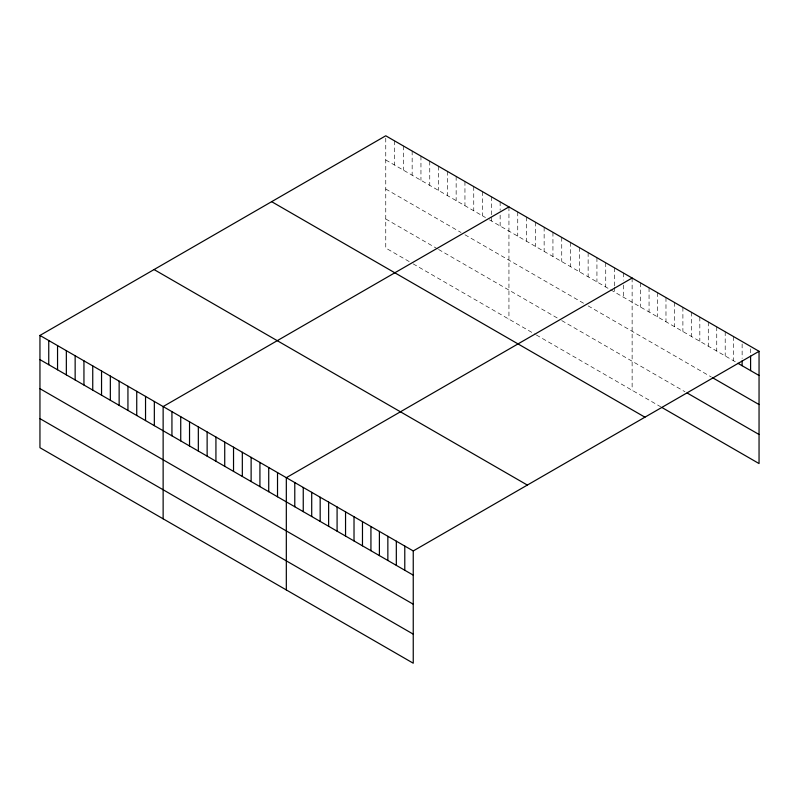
<?xml version="1.0" encoding="UTF-8"?>
<svg xmlns="http://www.w3.org/2000/svg" width="799" height="799" viewBox="0 0 799 799"><rect width="100%" height="100%" fill="white"/><g stroke="black" fill="none" stroke-linecap="round" stroke-linejoin="round"><path stroke-width="0.6" stroke-dasharray="4 3" d="M385.757 159.97L485.482 217.548M489.387 219.805L609.647 289.228M610.626 289.797L736.838 362.666M385.757 189.033L461.043 232.499M464.948 234.756L584.229 303.62M588.134 305.877L711.46 377.078M385.757 218.986L437.572 248.898M438.551 249.458L557.832 318.322M561.737 320.579L685.013 391.76M409.218 261.593L385.757 248.05L385.757 135.79M413.133 263.85L535.34 334.411M536.319 334.971L660.683 406.771M750.591 348.833L750.591 353.677M742.131 343.95L742.131 358.461M733.662 336.649L733.662 360.828M725.202 331.765L725.202 355.945M716.743 326.881L716.743 351.061M708.284 321.997L708.284 346.177M699.824 317.103L699.824 341.293M691.355 312.219L691.355 336.409M682.895 307.335L682.895 331.525M674.436 302.451L674.436 326.641M665.976 297.568L665.976 321.757M657.517 292.684L657.517 316.863M649.058 287.8L649.058 311.98M640.588 282.916L640.588 307.096M632.129 278.032L632.129 390.292M623.33 272.948L623.33 280.199M623.33 285.043L623.33 297.128M614.531 267.865L614.531 286.002M614.531 287.211L614.531 292.054M605.732 262.791L605.732 286.971M596.933 257.707L596.933 281.887M588.134 252.624L588.134 276.814M579.335 247.55L579.335 271.73M570.536 242.467L570.536 266.656M561.737 237.383L561.737 261.573M552.938 232.309L552.938 256.489M544.139 227.226L544.139 251.415M535.34 222.142L535.34 246.332M526.541 217.068L526.541 241.248M517.742 211.985L517.742 236.174M508.943 206.911L508.943 319.171M500.144 201.827L500.144 210.287M500.144 215.131L500.144 226.007M491.345 196.744L491.345 216.09M491.345 217.308L491.345 220.933M482.546 191.67L482.546 215.85M473.747 186.586L473.747 210.766M464.948 181.503L464.948 205.693M456.149 176.429L456.149 200.609M447.35 171.346L447.35 195.535M438.551 166.262L438.551 190.452M429.752 161.188L429.752 185.368M420.953 156.105L420.953 180.294M412.154 151.021L412.154 175.211M403.355 145.947L403.355 170.127M394.556 140.864L394.556 165.053"/><path stroke-width="1.2" d="M39.95 335.44L413.243 550.95L413.243 663.21L39.95 447.7L39.95 335.44L385.757 135.79L759.05 351.3L759.05 463.56L661.742 407.39M508.943 206.911L163.136 406.561L163.136 518.821M632.129 278.032L286.322 477.682L286.322 589.942M413.243 550.95L759.05 351.3M737.896 363.275L759.05 375.49M712.508 377.687L759.05 404.554M687.13 392.978L759.05 434.496M271.64 201.668L644.933 417.188M154.067 269.553L527.36 485.073M39.95 359.62L413.243 575.14M39.95 388.684L413.243 604.204M39.95 418.636L413.243 634.146M750.591 356.094L750.591 370.606M742.131 360.878L742.131 365.722M404.783 546.067L404.783 570.256M396.324 541.183L396.324 565.372M387.855 536.299L387.855 560.489M379.395 531.415L379.395 555.595M370.936 526.531L370.936 550.711M362.476 521.647L362.476 545.827M354.017 516.763L354.017 540.943M345.548 511.869L345.548 536.059M337.088 506.985L337.088 531.175M328.629 502.102L328.629 526.291M320.169 497.218L320.169 521.407M311.71 492.334L311.71 516.514M303.25 487.45L303.25 511.63M294.781 482.566L294.781 506.746M277.523 472.599L277.523 496.778M268.724 467.515L268.724 491.705M259.925 462.441L259.925 486.621M251.126 457.358L251.126 481.537M242.327 452.274L242.327 476.464M233.528 447.2L233.528 471.38M224.729 442.117L224.729 466.306M215.93 437.033L215.93 461.223M207.131 431.959L207.131 456.139M198.332 426.876L198.332 451.065M189.533 421.792L189.533 445.982M180.734 416.718L180.734 440.898M171.935 411.635L171.935 435.825M154.337 401.478L154.337 425.657M145.538 396.394L145.538 420.584M136.739 391.32L136.739 415.5M127.94 386.237L127.94 410.416M119.141 381.153L119.141 405.343M110.342 376.079L110.342 400.259M101.543 370.996L101.543 395.185M92.744 365.912L92.744 390.102M83.945 360.838L83.945 385.018M75.146 355.755L75.146 379.944M66.347 350.671L66.347 374.861M57.548 345.597L57.548 369.777M48.749 340.514L48.749 364.704"/></g></svg>
